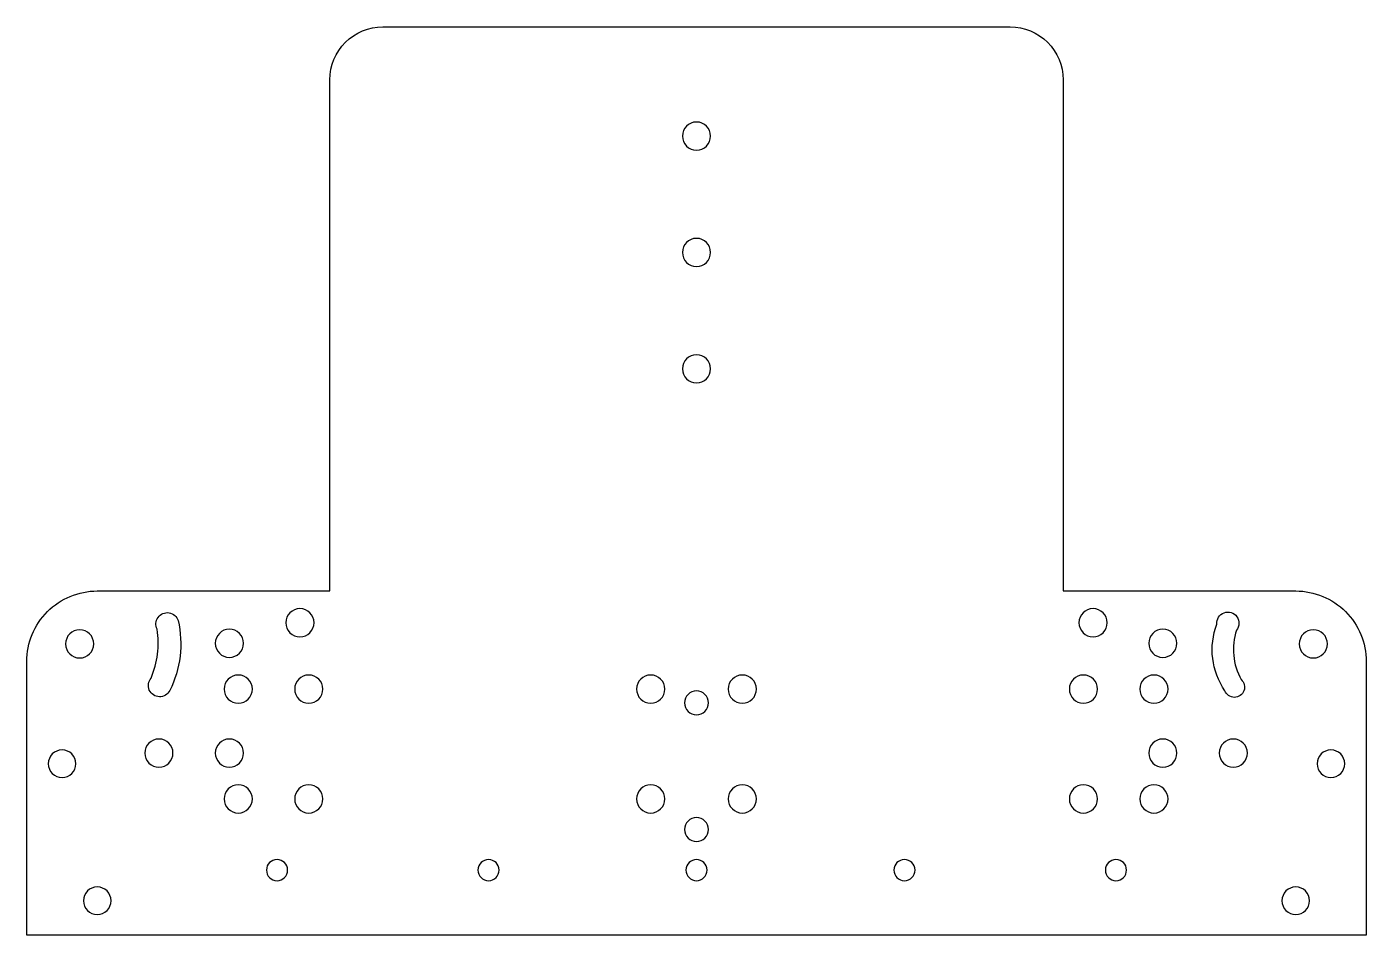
# Model space of a CAD drawing. Header units: millimetres. Extents: x 0 to 190, y 0 to 129.
import ezdxf

# ---------------------------------------------------------------- set-up
doc = ezdxf.new("R2010")
doc.units = ezdxf.units.MM
doc.header["$MEASUREMENT"] = 0
doc.layers.add('INTERIOR_PROFILES', color=7, linetype='Continuous')
doc.layers.add('OUTER_PROFILES', color=7, linetype='Continuous')

msp = doc.modelspace()

# ---------------------------------------------------------------- linework, layer by layer
at = {"layer": 'INTERIOR_PROFILES'}
for points in [[(17.64, 36.46, 0.133793), (18.51, 43.38, -1.092222), (21.47, 44.62, -0.173196), (20.28, 34.69, -1.136898)], [(172.27, 36.25, -1.263306), (169.95, 34.65, -0.2447), (168.82, 44.12, -1.496138), (171.59, 43.25, 0.208215)]]:
    msp.add_lwpolyline(points, format="xyb", close=True, dxfattribs=at)
at = {"layer": 'INTERIOR_PROFILES', "extrusion": (0, 0, -1)}
for centre, radius in [((-95, 113.31), 2), ((-95, 96.81), 2), ((-95, 80.31), 2), ((-38.75, 44.31), 2), ((-151.25, 44.31), 2), ((-7.5, 41.31), 2), ((-28.74, 41.39), 2), ((-161.15, 41.39), 2), ((-182.5, 41.31), 2), ((-30, 34.89), 2), ((-40, 34.89), 2), ((-88.5, 34.89), 2), ((-101.5, 34.89), 2), ((-149.89, 34.89), 2), ((-159.89, 34.89), 2), ((-95, 32.94), 1.7), ((-18.74, 25.82), 2), ((-28.74, 25.82), 2), ((-161.15, 25.82), 2), ((-171.15, 25.82), 2), ((-5, 24.32), 1.95), ((-185, 24.32), 1.95), ((-30, 19.32), 2), ((-40, 19.32), 2), ((-88.5, 19.32), 2), ((-101.5, 19.32), 2), ((-149.89, 19.32), 2), ((-159.89, 19.32), 2), ((-95, 14.98), 1.7), ((-35.5, 9.23), 1.5), ((-65.5, 9.23), 1.5), ((-95, 9.23), 1.5), ((-124.5, 9.23), 1.5), ((-154.5, 9.23), 1.5), ((-10, 4.89), 1.95), ((-180, 4.89), 1.95)]:
    msp.add_circle(centre, radius, dxfattribs=at)
at = {"layer": 'OUTER_PROFILES'}
msp.add_lwpolyline([(43, 48.81), (43, 121.31, -0.414214), (50.5, 128.81), (139.5, 128.81, -0.414214), (147, 121.31), (147, 48.81), (180, 48.81, -0.414214), (190, 38.81), (190, 0), (0, 0), (0, 38.81, -0.414214), (10, 48.81)], format="xyb", close=True, dxfattribs=at)

doc.saveas('drawing.dxf')
